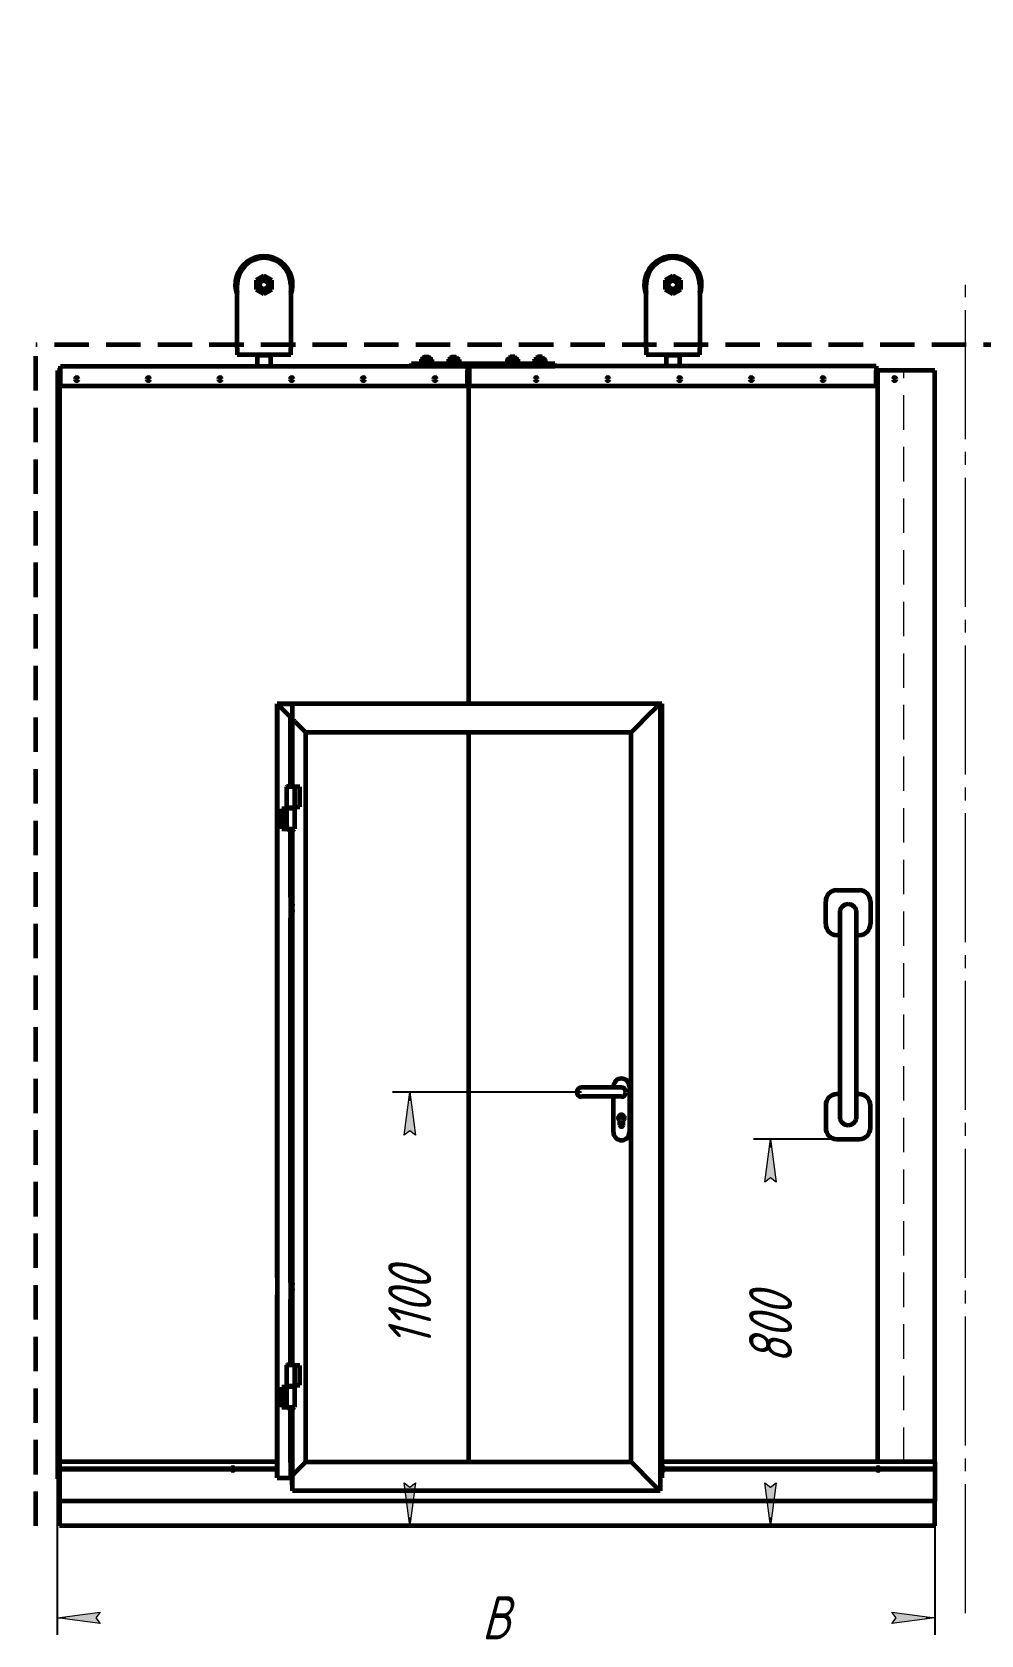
# Model space of a CAD drawing. Header units: millimetres. Extents: x 0 to 3360, y 0 to 297.
# Drawn here: x 567.3 to 677.6, y 110.6 to 297 of the extents above; entities that cross this region are included whole.
import ezdxf

# ---------------------------------------------------------------- set-up
doc = ezdxf.new("R2010")
doc.units = ezdxf.units.MM
for name, pattern in [('K5LT_AXLED', [19.5, 15, -1.5, 1.5, -1.5]), ('K5LT_BASIC', [0]), ('K5LT_DASHED', [6, 4, -2]), ('K5LT_DASHED_REINFORCED', [6, 4, -2]), ('K5LT_THIN', [0])]:
    doc.linetypes.add(name, pattern=pattern)
doc.layers.add('Системный слой', color=7, linetype='Continuous')
doc.styles.add('KDIMTEXTSTYLE', font='GOST_AU.SHX', dxfattribs={"width": 0.96, "oblique": 15, "height": 5})
doc.dimstyles.new('KDIMSTYLE (0.08)', dxfattribs={"dimtxt": 5, "dimasz": 1, "dimexe": 2, "dimexo": 0, "dimgap": 1, "dimtad": 1, "dimlfac": 12, "dimtxsty": 'KDIMTEXTSTYLE', "dimsah": 1, "dimcen": 0, "dimdle": 1, "dimadec": 0, "dimazin": 0, "dimtfac": 0.667, "dimtmove": 0, "dimatfit": 3, "dimfxl": 1, "dimtvp": 1, "dimtolj": 1, "dimtzin": 0, "dimarcsym": 0})

# ---------------------------------------------------------------- blocks, each defined once
blk = doc.blocks.new('U566')
at = {"layer": 'Системный слой', "color": 5, "linetype": 'K5LT_BASIC', "lineweight": 60, "true_color": 0x0000ff}
for p, q in [((659.54, 193.32), (659.54, 195.93)), ((660.84, 197.23), (663.45, 197.23)), ((664.75, 195.93), (664.75, 193.32)), ((661.17, 194.62), (661.17, 170.9)), ((663.12, 170.9), (663.12, 194.62)), ((661.17, 192.02), (660.84, 192.02)), ((663.45, 192.02), (663.12, 192.02)), ((661.17, 173.51), (660.84, 173.51)), ((663.45, 173.51), (663.12, 173.51)), ((659.54, 172.2), (659.54, 169.6)), ((664.75, 169.6), (664.75, 172.2)), ((660.84, 168.3), (663.45, 168.3))]:
    blk.add_line(p, q, dxfattribs=at)
for centre, radius, start, end in [((660.84, 195.93), 1.3, 90, 180), ((663.45, 195.93), 1.3, 0, 90), ((662.15, 194.62), 0.977, 90, 180), ((662.15, 194.62), 0.977, 0, 90), ((660.84, 193.32), 1.3, 180, 270), ((663.45, 193.32), 1.3, 270, 0), ((660.84, 172.2), 1.3, 90, 180), ((663.45, 172.2), 1.3, 0, 90), ((660.84, 169.6), 1.3, 180, 270), ((662.15, 170.9), 0.977, 180, 270), ((662.15, 170.9), 0.977, 270, 0), ((663.45, 169.6), 1.3, 270, 0)]:
    blk.add_arc(centre, radius, start, end, dxfattribs=at)
blk = doc.blocks.new('U568')
at = {"layer": 'Системный слой', "color": 5, "linetype": 'K5LT_BASIC', "lineweight": 60, "true_color": 0x0000ff}
for p, q in [((595.77, 218.9), (595.77, 218.9)), ((595.77, 218.9), (597.16, 217.5)), ((595.77, 218.9), (595.77, 218.9)), ((597.16, 217.5), (595.77, 218.9)), ((595.77, 218.9), (595.77, 218.9)), ((595.77, 218.9), (597.16, 217.5)), ((595.77, 218.9), (595.77, 218.9)), ((597.16, 217.5), (595.77, 218.9)), ((595.77, 152.16), (595.77, 218.9)), ((595.77, 218.9), (595.77, 152.16)), ((595.77, 218.9), (597.55, 218.9)), ((597.55, 218.9), (595.77, 218.9)), ((597.55, 218.84), (597.55, 218.94)), ((597.55, 218.84), (597.55, 218.94)), ((597.55, 218.94), (623.13, 218.94)), ((597.55, 217.14), (597.55, 218.84)), ((597.55, 217.14), (597.55, 218.84)), ((623.13, 218.94), (640.28, 218.94)), ((640.19, 218.84), (638.49, 217.14)), ((638.49, 217.14), (640.19, 218.84)), ((640.19, 218.84), (640.28, 218.94)), ((640.19, 218.84), (640.28, 218.94)), ((640.28, 218.94), (640.28, 127.39)), ((640.28, 218.69), (640.49, 218.9)), ((640.28, 218.9), (640.49, 218.9)), ((640.49, 218.9), (640.28, 218.9)), ((640.49, 218.9), (640.28, 218.69)), ((640.49, 218.9), (640.49, 128.91)), ((640.49, 218.9), (640.49, 218.9)), ((640.49, 128.91), (640.49, 218.9)), ((640.49, 218.9), (640.49, 218.9)), ((597.16, 217.5), (597.33, 217.33)), ((597.16, 217.5), (597.33, 217.33)), ((597.16, 217.5), (597.33, 217.33)), ((597.16, 217.5), (597.33, 217.33)), ((597.33, 217.33), (597.41, 217.25)), ((597.33, 217.33), (597.41, 217.25)), ((597.33, 217.33), (597.55, 217.33)), ((597.33, 209.32), (597.33, 217.33)), ((597.33, 217.33), (597.55, 217.33)), ((597.33, 217.33), (597.33, 209.32)), ((597.39, 217.33), (597.39, 209.32)), ((597.39, 217.27), (597.41, 217.25)), ((597.39, 217.27), (597.41, 217.25)), ((597.41, 217.25), (597.54, 217.12)), ((597.54, 217.12), (597.41, 217.25)), ((597.41, 217.25), (597.55, 217.12)), ((597.55, 217.12), (597.41, 217.25)), ((597.55, 217.12), (597.55, 217.14)), ((597.55, 217.12), (597.55, 217.14)), ((597.65, 217.02), (597.55, 217.12)), ((597.65, 217.02), (597.55, 217.12)), ((597.55, 209.32), (597.55, 217.12)), ((597.65, 217.02), (597.76, 216.91)), ((597.82, 216.85), (597.76, 216.91)), ((597.82, 216.85), (597.76, 216.91)), ((597.82, 216.85), (599.11, 215.56)), ((597.82, 216.85), (599.11, 215.56)), ((597.82, 216.85), (599.11, 215.56)), ((638.19, 216.85), (636.91, 215.56)), ((636.91, 215.56), (638.19, 216.85)), ((638.19, 216.85), (638.25, 216.91)), ((638.19, 216.85), (638.25, 216.91)), ((638.37, 217.02), (638.25, 216.91)), ((638.25, 216.91), (638.37, 217.02)), ((638.37, 217.02), (638.49, 217.14)), ((638.37, 217.02), (638.49, 217.14)), ((599.11, 130.77), (599.11, 215.56)), ((622.48, 215.56), (599.11, 215.56)), ((618.01, 215.56), (618.01, 130.77)), ((618.01, 215.56), (618.01, 130.77)), ((636.91, 215.56), (622.48, 215.56)), ((636.91, 130.77), (636.91, 215.56)), ((596.91, 209.32), (596.85, 209.26)), ((596.91, 209.32), (596.85, 209.26)), ((596.85, 209.26), (596.85, 206.85)), ((596.85, 209.26), (596.85, 206.85)), ((597.31, 209.26), (596.85, 209.26)), ((597.31, 209.26), (596.85, 209.26)), ((596.91, 209.32), (597.31, 209.32)), ((596.91, 209.32), (597.31, 209.32)), ((597.31, 209.32), (597.71, 209.32)), ((597.31, 209.32), (597.71, 209.32)), ((597.78, 209.26), (597.31, 209.26)), ((597.78, 209.26), (597.31, 209.26)), ((597.71, 209.32), (597.78, 209.26)), ((597.71, 209.32), (597.78, 209.26)), ((597.78, 209.26), (597.78, 206.85)), ((597.78, 209.26), (597.78, 206.85)), ((598.39, 209.23), (597.78, 209.23)), ((598.39, 209.23), (597.78, 209.23)), ((598.39, 206.91), (598.39, 209.23)), ((598.39, 206.91), (598.39, 209.23)), ((597.78, 206.91), (598.39, 206.91)), ((597.78, 206.91), (598.39, 206.91)), ((596.32, 206.7), (596.32, 204.38)), ((596.32, 206.7), (596.32, 204.38)), ((596.85, 206.7), (596.32, 206.7)), ((596.85, 206.7), (596.32, 206.7)), ((596.91, 206.79), (596.85, 206.85)), ((596.91, 206.79), (596.85, 206.85)), ((596.85, 206.85), (597.31, 206.85)), ((596.85, 206.85), (597.31, 206.85)), ((596.91, 206.79), (596.85, 206.72)), ((596.91, 206.79), (596.85, 206.72)), ((596.85, 206.72), (596.85, 204.38)), ((596.85, 206.72), (596.85, 204.38)), ((597.78, 206.72), (596.85, 206.72)), ((597.78, 206.72), (596.85, 206.72)), ((596.91, 206.79), (597.71, 206.79)), ((597.31, 206.79), (596.91, 206.79)), ((596.91, 206.79), (597.71, 206.79)), ((597.31, 206.79), (596.91, 206.79)), ((597.31, 206.85), (597.78, 206.85)), ((597.31, 206.85), (597.78, 206.85)), ((597.71, 206.79), (597.31, 206.79)), ((597.71, 206.79), (597.31, 206.79)), ((597.71, 206.79), (597.78, 206.85)), ((597.71, 206.79), (597.78, 206.85)), ((597.71, 206.79), (597.71, 206.79)), ((597.71, 206.79), (597.78, 206.72)), ((597.71, 206.79), (597.71, 206.79)), ((597.71, 206.79), (597.78, 206.72)), ((597.78, 206.72), (597.78, 204.38)), ((597.78, 206.72), (597.78, 204.38)), ((597.78, 206.72), (597.78, 206.72)), ((597.78, 206.72), (597.78, 206.72)), ((596.32, 204.38), (596.85, 204.38)), ((596.32, 204.38), (596.85, 204.38)), ((596.97, 204.26), (596.85, 204.38)), ((596.97, 204.26), (596.85, 204.38)), ((596.85, 204.38), (597.78, 204.38)), ((596.85, 204.38), (597.78, 204.38)), ((597.65, 204.26), (596.97, 204.26)), ((597.65, 204.26), (596.97, 204.26)), ((597.33, 196.41), (597.33, 204.26)), ((597.33, 204.26), (597.33, 196.41)), ((597.39, 204.26), (597.39, 193.97)), ((597.55, 196.38), (597.55, 204.26)), ((597.65, 204.26), (597.78, 204.38)), ((597.65, 204.26), (597.78, 204.38)), ((597.65, 204.26), (597.65, 204.26)), ((597.65, 204.26), (597.65, 204.26)), ((597.78, 204.38), (597.78, 204.38)), ((597.78, 204.38), (597.78, 204.38)), ((597.33, 196.41), (597.33, 149.63)), ((597.55, 195.61), (597.55, 196.38)), ((597.33, 152.66), (597.33, 193.97)), ((597.39, 193.97), (597.39, 149.64)), ((597.55, 195.61), (597.55, 195.44)), ((597.55, 195.26), (597.55, 195.44)), ((597.55, 194.93), (597.55, 195.26)), ((597.55, 194.93), (597.55, 194.76)), ((597.55, 193.99), (597.55, 194.76)), ((597.55, 152.59), (597.55, 193.99)), ((631.78, 174.28), (631.15, 174.28)), ((635.16, 174.28), (631.78, 174.28)), ((634.86, 174.28), (634.86, 174.41)), ((635.79, 174.28), (635.16, 174.28)), ((636.72, 174.41), (636.72, 169.09)), ((631.78, 173.23), (631.15, 173.23)), ((635.16, 173.23), (631.78, 173.23)), ((634.86, 169.09), (634.86, 173.23)), ((635.79, 173.23), (635.16, 173.23)), ((635.57, 170.47), (635.57, 169.94)), ((635.58, 170.47), (635.58, 169.94)), ((635.81, 171.02), (635.77, 171.02)), ((635.77, 171.02), (635.77, 170.6)), ((635.77, 170.6), (635.81, 170.6)), ((635.81, 170.6), (635.81, 171.02)), ((636, 169.94), (636, 170.47)), ((595.77, 152.16), (595.77, 150.13)), ((597.33, 151.64), (597.33, 152.66)), ((597.55, 151.56), (597.55, 152.59)), ((597.55, 151.56), (597.55, 151.4)), ((597.55, 151.29), (597.55, 151.4)), ((597.55, 150.89), (597.55, 151.29)), ((595.77, 128.91), (595.77, 150.13)), ((595.77, 150.13), (595.77, 128.91)), ((597.33, 142.07), (597.33, 149.63)), ((597.33, 149.63), (597.33, 142.07)), ((597.39, 149.64), (597.39, 142.07)), ((597.55, 150.89), (597.55, 150.72)), ((597.55, 149.7), (597.55, 150.72)), ((597.55, 142.07), (597.55, 149.7)), ((596.91, 142.07), (596.85, 142.01)), ((596.85, 142.01), (596.85, 139.6)), ((597.31, 142.01), (596.85, 142.01)), ((596.91, 142.07), (597.31, 142.07)), ((597.31, 142.07), (597.71, 142.07)), ((597.78, 142.01), (597.31, 142.01)), ((597.71, 142.07), (597.78, 142.01)), ((597.78, 142.01), (597.78, 139.6)), ((598.39, 141.99), (597.78, 141.99)), ((598.39, 139.67), (598.39, 141.99)), ((596.32, 139.46), (596.32, 137.14)), ((596.85, 139.46), (596.32, 139.46)), ((596.91, 139.54), (596.85, 139.6)), ((596.85, 139.6), (597.31, 139.6)), ((596.91, 139.54), (596.85, 139.48)), ((596.85, 139.48), (596.85, 137.14)), ((597.78, 139.48), (596.85, 139.48)), ((596.91, 139.54), (597.71, 139.54)), ((597.31, 139.54), (596.91, 139.54)), ((597.31, 139.6), (597.78, 139.6)), ((597.71, 139.54), (597.31, 139.54)), ((597.71, 139.54), (597.78, 139.6)), ((597.71, 139.54), (597.71, 139.54)), ((597.71, 139.54), (597.78, 139.48)), ((597.78, 139.67), (598.39, 139.67)), ((597.78, 139.48), (597.78, 137.14)), ((597.78, 139.48), (597.78, 139.48)), ((596.32, 137.14), (596.85, 137.14)), ((596.97, 137.01), (596.85, 137.14)), ((596.85, 137.14), (597.78, 137.14)), ((597.65, 137.01), (596.97, 137.01)), ((597.33, 130.68), (597.33, 137.01)), ((597.33, 137.01), (597.33, 130.68)), ((597.39, 137.01), (597.39, 130.68)), ((597.55, 129.2), (597.55, 137.01)), ((597.65, 137.01), (597.78, 137.14)), ((597.65, 137.01), (597.65, 137.01)), ((597.78, 137.14), (597.78, 137.14)), ((597.33, 130.68), (597.41, 130.68)), ((597.33, 130.68), (597.33, 129.08)), ((597.41, 130.68), (597.41, 129.08)), ((599.11, 130.77), (597.82, 129.48)), ((599.11, 130.77), (597.82, 129.48)), ((599.11, 130.77), (636.91, 130.77)), ((638.19, 129.48), (636.91, 130.77)), ((636.91, 130.77), (638.19, 129.48)), ((595.77, 128.91), (597.16, 128.91)), ((595.77, 128.91), (595.77, 128.91)), ((597.16, 128.91), (597.33, 128.91)), ((597.33, 128.91), (597.33, 129.08)), ((597.33, 129.08), (597.33, 128.99)), ((597.35, 128.99), (597.33, 128.99)), ((597.33, 128.91), (597.41, 128.91)), ((597.41, 128.91), (597.5, 128.91)), ((597.5, 128.82), (597.5, 128.99)), ((597.55, 128.99), (597.5, 128.99)), ((597.5, 128.07), (597.5, 128.82)), ((597.65, 129.31), (597.55, 129.2)), ((597.55, 129.19), (597.55, 129.2)), ((597.55, 127.49), (597.55, 129.19)), ((597.76, 129.42), (597.65, 129.31)), ((597.82, 129.48), (597.76, 129.42)), ((638.19, 129.48), (638.25, 129.42)), ((638.19, 129.48), (638.25, 129.42)), ((638.37, 129.31), (638.25, 129.42)), ((638.25, 129.42), (638.37, 129.31)), ((638.37, 129.31), (638.49, 129.19)), ((638.37, 129.31), (638.49, 129.19)), ((640.19, 127.49), (638.49, 129.19)), ((638.49, 129.19), (640.19, 127.49)), ((640.49, 128.91), (640.28, 128.91)), ((640.49, 128.91), (640.49, 128.91)), ((597.55, 128.07), (597.5, 128.07)), ((597.55, 127.39), (597.55, 127.49)), ((640.28, 127.39), (597.55, 127.39)), ((640.19, 127.49), (640.28, 127.39)), ((640.19, 127.49), (640.28, 127.39))]:
    blk.add_line(p, q, dxfattribs=at)
for centre, radius, start, end in [((635.79, 174.41), 0.928, 0, 180), ((631.15, 173.75), 0.527, 90, 180), ((631.15, 173.75), 0.527, 180, 270), ((635.79, 173.75), 0.527, 0, 90), ((635.79, 173.75), 0.527, 0, 90), ((635.79, 173.75), 0.527, 270, 0), ((635.79, 173.75), 0.527, 270, 0), ((635.79, 170.76), 0.359, 306.0319, 233.9681), ((635.79, 169.94), 0.211, 180, 270.4376), ((635.79, 169.94), 0.211, 180, 0), ((635.79, 169.09), 0.928, 180, 0), ((597.5, 129.08), 0.169, 180, 270), ((597.5, 129.08), 0.0844, 180, 270)]:
    blk.add_arc(centre, radius, start, end, dxfattribs=at)
blk = doc.blocks.new('KDIMARROW_01')
at = {"layer": 'Системный слой'}
blk.add_hatch(color=0, dxfattribs=at).paths.add_polyline_path([(0, 0), (-5, 0.66), (-4.5, 0), (-5, -0.66)])
at = {"layer": 'Системный слой', "color": 0, "linetype": 'K5LT_THIN', "lineweight": 18}
for p, q in [((-4.5, 0), (-5, 0.66)), ((-5, 0.66), (0, 0)), ((0, 0), (-5, -0.66)), ((-5, -0.66), (-4.5, 0)), ((0, 0), (-1, 0))]:
    blk.add_line(p, q, dxfattribs=at)

msp = doc.modelspace()

# ---------------------------------------------------------------- linework, layer by layer
at = {"layer": 'Системный слой', "color": 5, "linetype": 'K5LT_BASIC', "lineweight": 60, "true_color": 0x0000ff}
for p, q in [((594.23623, 268.66702), (593.31956, 268.13778)), ((595.15289, 268.13778), (594.23623, 268.66702)), ((641.77789, 268.66702), (640.86123, 268.13778)), ((642.69456, 268.13778), (641.77789, 268.66702)), ((591.11123, 260.23354), (591.11123, 267.60854)), ((593.31956, 268.13778), (593.31956, 267.0793)), ((593.31956, 267.0793), (594.23623, 266.55007)), ((594.23623, 266.55007), (595.15289, 267.0793)), ((595.15289, 267.0793), (595.15289, 268.13778)), ((597.36123, 267.60854), (597.36123, 260.23354)), ((638.65289, 260.23354), (638.65289, 267.60854)), ((640.86123, 268.13778), (640.86123, 267.0793)), ((640.86123, 267.0793), (641.77789, 266.55007)), ((641.77789, 266.55007), (642.69456, 267.0793)), ((642.69456, 267.0793), (642.69456, 268.13778)), ((644.90289, 267.60854), (644.90289, 260.23354)), ((591.11123, 260.23354), (591.11123, 259.48354)), ((597.36123, 259.48354), (591.11123, 259.48354)), ((594.98623, 259.40021), (593.48623, 259.40021)), ((593.48623, 258.15021), (593.48623, 259.40021)), ((593.73623, 259.48354), (593.56956, 259.48354)), ((593.56956, 259.48354), (593.56956, 259.40021)), ((594.90289, 259.48354), (594.73623, 259.48354)), ((594.90289, 259.48354), (594.90289, 259.40021)), ((594.98623, 259.40021), (594.98623, 258.15021)), ((597.36123, 259.48354), (597.36123, 260.23354)), ((612.86123, 259.23354), (612.79873, 259.17104)), ((613.46539, 259.17104), (612.79873, 259.17104)), ((612.79873, 259.02521), (612.79873, 259.17104)), ((612.86123, 259.23354), (613.40289, 259.23354)), ((613.40289, 259.23354), (613.46539, 259.17104)), ((613.46539, 259.02521), (613.46539, 259.17104)), ((616.02789, 259.23354), (615.96539, 259.17104)), ((616.63206, 259.17104), (615.96539, 259.17104)), ((615.96539, 259.02521), (615.96539, 259.17104)), ((616.02789, 259.23354), (616.56956, 259.23354)), ((616.56956, 259.23354), (616.63206, 259.17104)), ((616.63206, 259.02521), (616.63206, 259.17104)), ((622.86123, 259.23354), (622.79873, 259.17104)), ((622.79873, 259.17104), (623.46539, 259.17104)), ((622.79873, 259.02521), (622.79873, 259.17104)), ((623.40289, 259.23354), (622.86123, 259.23354)), ((623.40289, 259.23354), (623.46539, 259.17104)), ((623.46539, 259.02521), (623.46539, 259.17104)), ((626.02789, 259.23354), (625.96539, 259.17104)), ((625.96539, 259.17104), (626.63206, 259.17104)), ((625.96539, 259.02521), (625.96539, 259.17104)), ((626.56956, 259.23354), (626.02789, 259.23354)), ((626.56956, 259.23354), (626.63206, 259.17104)), ((626.63206, 259.02521), (626.63206, 259.17104)), ((638.65289, 260.23354), (638.65289, 259.48354)), ((644.90289, 259.48354), (638.65289, 259.48354)), ((642.52789, 259.40021), (641.02789, 259.40021)), ((641.02789, 258.15021), (641.02789, 259.40021)), ((641.27789, 259.48354), (641.11123, 259.48354)), ((641.11123, 259.48354), (641.11123, 259.40021)), ((642.44456, 259.48354), (642.27789, 259.48354)), ((642.44456, 259.48354), (642.44456, 259.40021)), ((642.52789, 259.40021), (642.52789, 258.15021)), ((644.90289, 259.48354), (644.90289, 260.23354)), ((570.21539, 257.65021), (570.21539, 128.80729)), ((570.46539, 257.65021), (570.21539, 257.65021)), ((570.46539, 257.65021), (570.46539, 123.31313)), ((570.46539, 257.65021), (570.46539, 123.31313)), ((570.59039, 257.65021), (570.46539, 257.65021)), ((570.59039, 258.15021), (579.67373, 258.15021)), ((570.59039, 257.65021), (570.59039, 258.15021)), ((570.59039, 255.81688), (570.59039, 257.65021)), ((579.67373, 258.15021), (611.38206, 258.15021)), ((611.38206, 258.48354), (612.21539, 258.48354)), ((611.38206, 258.15021), (611.38206, 258.48354)), ((611.38206, 258.15021), (612.21539, 258.15021)), ((612.21539, 258.48354), (627.21539, 258.48354)), ((612.21539, 258.15021), (627.21539, 258.15021)), ((612.64456, 259.02521), (612.5066, 258.94556)), ((612.5066, 258.94556), (612.5066, 258.56319)), ((612.64456, 258.48354), (612.5066, 258.56319)), ((612.70987, 259.02521), (612.64456, 259.02521)), ((613.61956, 259.02521), (612.70987, 259.02521)), ((612.81933, 258.94556), (612.81933, 258.56319)), ((613.44479, 258.94556), (613.44479, 258.56319)), ((613.61956, 259.02521), (613.75752, 258.94556)), ((613.61956, 258.48354), (613.75752, 258.56319)), ((613.75752, 258.94556), (613.75752, 258.56319)), ((615.81123, 259.02521), (615.67326, 258.94556)), ((615.67326, 258.94556), (615.67326, 258.56319)), ((615.81123, 258.48354), (615.67326, 258.56319)), ((615.87654, 259.02521), (615.81123, 259.02521)), ((616.78623, 259.02521), (615.87654, 259.02521)), ((615.986, 258.94556), (615.986, 258.56319)), ((616.61146, 258.94556), (616.61146, 258.56319)), ((616.78623, 259.02521), (616.92419, 258.94556)), ((616.78623, 258.48354), (616.92419, 258.56319)), ((616.92419, 258.94556), (616.92419, 258.56319)), ((617.88206, 258.15021), (617.88206, 257.65021)), ((617.88206, 255.81688), (617.88206, 257.65021)), ((618.00706, 257.65021), (617.88206, 257.65021)), ((618.00706, 257.65021), (618.00706, 218.93735)), ((618.00706, 257.65021), (618.00706, 218.93735)), ((618.13206, 257.65021), (618.00706, 257.65021)), ((618.13206, 257.65021), (618.13206, 258.15021)), ((665.42373, 258.15021), (618.13206, 258.15021)), ((618.13206, 255.81688), (618.13206, 257.65021)), ((622.64456, 259.02521), (622.5066, 258.94556)), ((622.5066, 258.94556), (622.5066, 258.56319)), ((622.64456, 258.48354), (622.5066, 258.56319)), ((622.64456, 259.02521), (623.55425, 259.02521)), ((622.81933, 258.94556), (622.81933, 258.56319)), ((623.44479, 258.94556), (623.44479, 258.56319)), ((623.55425, 259.02521), (623.61956, 259.02521)), ((623.61956, 259.02521), (623.75752, 258.94556)), ((623.61956, 258.48354), (623.75752, 258.56319)), ((623.75752, 258.94556), (623.75752, 258.56319)), ((625.81123, 259.02521), (625.67326, 258.94556)), ((625.67326, 258.94556), (625.67326, 258.56319)), ((625.81123, 258.48354), (625.67326, 258.56319)), ((625.81123, 259.02521), (626.72091, 259.02521)), ((625.986, 258.94556), (625.986, 258.56319)), ((626.61146, 258.94556), (626.61146, 258.56319)), ((626.72091, 259.02521), (626.78623, 259.02521)), ((626.78623, 259.02521), (626.92419, 258.94556)), ((626.78623, 258.48354), (626.92419, 258.56319)), ((626.92419, 258.94556), (626.92419, 258.56319)), ((627.21539, 258.48354), (628.04873, 258.48354)), ((627.21539, 258.15021), (628.04873, 258.15021)), ((628.04873, 258.15021), (628.04873, 258.48354)), ((665.42373, 258.15021), (665.42373, 257.65021)), ((672.21539, 257.65021), (665.42373, 257.65021)), ((665.42373, 255.81688), (665.42373, 257.65021)), ((665.54873, 257.65021), (665.54873, 130.76563)), ((672.21539, 130.76563), (672.21539, 257.65021)), ((617.88206, 255.81688), (570.59039, 255.81688)), ((665.54873, 255.81688), (618.13206, 255.81688)), ((665.54873, 230.7194), (665.54873, 230.55273)), ((665.54844, 223.88604), (665.54844, 223.71937)), ((665.54844, 223.7194), (665.54873, 223.7194)), ((665.54873, 223.88604), (665.54873, 223.88607)), ((618.00706, 215.56221), (618.00706, 130.76563)), ((618.00706, 215.56221), (618.00706, 130.76563)), ((595.76949, 130.76563), (570.46539, 130.76563)), ((672.21539, 130.76563), (640.48824, 130.76563)), ((672.21539, 130.76563), (672.21539, 126.18229)), ((570.46539, 128.80729), (570.21539, 128.80729)), ((590.44925, 129.97396), (570.46539, 129.97396)), ((590.44456, 129.93229), (570.46539, 129.93229)), ((590.44925, 129.89063), (570.46539, 129.89063)), ((595.76949, 129.97396), (590.81487, 129.97396)), ((595.76949, 129.89063), (590.81487, 129.89063)), ((595.76949, 129.93229), (590.81956, 129.93229)), ((665.44925, 129.97396), (640.81487, 129.97396)), ((665.44925, 129.89063), (640.81487, 129.89063)), ((665.44456, 129.93229), (640.81956, 129.93229)), ((672.21539, 129.97396), (665.81487, 129.97396)), ((672.21539, 129.89063), (665.81487, 129.89063)), ((672.21539, 129.93229), (665.81956, 129.93229)), ((672.21539, 126.18229), (570.46539, 126.18229)), ((672.21539, 123.31313), (672.21539, 126.18229)), ((672.21539, 123.31313), (570.46539, 123.31313))]:
    msp.add_line(p, q, dxfattribs=at)
at = {"layer": 'Системный слой', "color": 30, "linetype": 'K5LT_AXLED', "lineweight": 18, "true_color": 0xff8000}
msp.add_line((675.79873, 113.17824), (675.79873, 267.60854), dxfattribs=at)
at = {"layer": 'Системный слой', "color": 5, "linetype": 'K5LT_DASHED_REINFORCED', "lineweight": 60, "true_color": 0x0000ff}
for p in [(567.71539, 123.31313), (783.88206, 260.65021)]:
    msp.add_line(p, (567.71539, 260.65021), dxfattribs=at)
at = {"layer": 'Системный слой', "color": 7, "linetype": 'K5LT_THIN', "lineweight": 18}
for p, q in [((593.65977, 259.48354), (593.65977, 259.40021)), ((594.81268, 259.48354), (594.81268, 259.40021)), ((641.20144, 259.48354), (641.20144, 259.40021)), ((642.35435, 259.48354), (642.35435, 259.40021))]:
    msp.add_line(p, q, dxfattribs=at)
at = {"layer": 'Системный слой', "color": 7, "linetype": 'K5LT_DASHED', "lineweight": 18}
msp.add_line((668.63206, 130.76563), (668.63206, 257.65021), dxfattribs=at)
at = {"layer": 'Системный слой', "color": 5, "linetype": 'K5LT_BASIC', "lineweight": 60, "true_color": 0x0000ff}
for centre, radius in [((594.23623, 267.60854), 0.825), ((641.77789, 267.60854), 0.825), ((594.23623, 267.60854), 0.54521), ((594.23623, 267.60854), 0.49312), ((641.77789, 267.60854), 0.54521), ((641.77789, 267.60854), 0.49312)]:
    msp.add_circle(centre, radius, dxfattribs=at)
for centre, radius, start, end in [((594.23623, 267.60854), 3.33333, 339.6358652, 200.3641348), ((594.23623, 267.60854), 3.25, 344.0576314, 195.9423686), ((594.23623, 267.60854), 3.125, 0, 180), ((641.77789, 267.60854), 3.33333, 339.6358652, 200.3641348), ((641.77789, 267.60854), 3.25, 344.0576314, 195.9423686), ((641.77789, 267.60854), 3.125, 0, 180), ((572.46539, 256.65021), 0.1875, 0, 180), ((572.46539, 256.65021), 0.1875, 180, 0), ((580.79873, 256.65021), 0.1875, 0, 180), ((580.79873, 256.65021), 0.1875, 180, 0), ((589.13206, 256.65021), 0.1875, 0, 180), ((589.13206, 256.65021), 0.1875, 180, 0), ((597.46539, 256.65021), 0.1875, 0, 180), ((597.46539, 256.65021), 0.1875, 180, 0), ((605.79873, 256.65021), 0.1875, 0, 180), ((605.79873, 256.65021), 0.1875, 180, 0), ((614.13206, 256.65021), 0.1875, 0, 180), ((614.13206, 256.65021), 0.1875, 180, 0), ((625.88206, 256.65021), 0.1875, 0, 180), ((625.88206, 256.65021), 0.1875, 180, 0), ((634.21539, 256.65021), 0.1875, 0, 180), ((634.21539, 256.65021), 0.1875, 180, 0), ((642.54873, 256.65021), 0.1875, 0, 180), ((642.54873, 256.65021), 0.1875, 180, 0), ((650.88206, 256.65021), 0.1875, 0, 180), ((650.88206, 256.65021), 0.1875, 180, 0), ((659.21539, 256.65021), 0.1875, 0, 180), ((659.21539, 256.65021), 0.1875, 180, 0), ((667.54873, 256.65021), 0.1875, 0, 180), ((667.54873, 256.65021), 0.1875, 180, 0), ((590.63206, 129.93229), 0.1875, 167.1604116, 180), ((590.63206, 129.93229), 0.1875, 180, 192.8395884), ((590.63206, 129.93229), 0.1875, 12.8395884, 167.1604116), ((590.63206, 129.93229), 0.1875, 192.8395884, 347.1604116), ((590.63206, 129.93229), 0.1875, 0, 12.8395884), ((590.63206, 129.93229), 0.1875, 347.1604116, 0), ((640.63206, 129.93229), 0.1875, 12.8395884, 140.0873758), ((640.63206, 129.93229), 0.1875, 219.9126242, 347.1604116), ((640.63206, 129.93229), 0.1875, 0, 12.8395884), ((640.63206, 129.93229), 0.1875, 347.1604116, 0), ((665.63206, 129.93229), 0.1875, 167.1604116, 180), ((665.63206, 129.93229), 0.1875, 180, 192.8395884), ((665.63206, 129.93229), 0.1875, 12.8395884, 167.1604116), ((665.63206, 129.93229), 0.1875, 192.8395884, 347.1604116), ((665.63206, 129.93229), 0.1875, 0, 12.8395884), ((665.63206, 129.93229), 0.1875, 347.1604116, 0)]:
    msp.add_arc(centre, radius, start, end, dxfattribs=at)
at = {"layer": 'Системный слой', "color": 7, "linetype": 'K5LT_THIN', "lineweight": 18}
for centre in [(594.23623, 267.60854), (641.77789, 267.60854)]:
    msp.add_arc(centre, 0.58333, 200, 110, dxfattribs=at)
at = {"layer": 'Системный слой', "color": 5, "linetype": 'K5LT_BASIC', "lineweight": 60, "true_color": 0x0000ff}
for points, knots in [([(612.66296, 258.99394), (612.65217, 258.99394), (612.63431, 258.99269), (612.60639, 258.98764), (612.57652, 258.97912), (612.54221, 258.96497), (612.51818, 258.95224), (612.5066, 258.94556)], [0, 0, 0, 0, 1.606665546, 2.674862252, 4.226516478, 6.173683735, 8, 8, 8, 8]), ([(612.5066, 258.56319), (612.5222, 258.55419), (612.5475, 258.5412), (612.58298, 258.52762), (612.60946, 258.52043), (612.63615, 258.5159), (612.65292, 258.51481), (612.66296, 258.51482)], [0, 0, 0, 0, 2.459672841, 3.96445866, 5.488322611, 6.503588481, 8, 8, 8, 8]), ([(612.81933, 258.94556), (612.80357, 258.95465), (612.77807, 258.96772), (612.74259, 258.98125), (612.71625, 258.98836), (612.6897, 258.99286), (612.67301, 258.99394), (612.66296, 258.99394)], [0, 0, 0, 0, 2.447885207, 3.957149529, 5.470785439, 6.481927517, 8, 8, 8, 8]), ([(612.66296, 258.51482), (612.67017, 258.51481), (612.68442, 258.51547), (612.70554, 258.51836), (612.72612, 258.52293), (612.75541, 258.5318), (612.78639, 258.54505), (612.81065, 258.55819), (612.81933, 258.56319)], [0, 0, 0, 0, 1.223170086, 2.426720366, 3.610837504, 4.759468202, 7.482569278, 9, 9, 9, 9]), ([(613.44479, 258.94556), (613.41886, 258.95304), (613.38382, 258.96222), (613.31497, 258.97725), (613.2669, 258.98508), (613.21178, 258.99075), (613.17988, 258.99301), (613.14179, 258.99408), (613.11387, 258.99388), (613.07973, 258.9927), (613.03971, 258.98987), (612.98271, 258.98284), (612.90882, 258.96947), (612.85271, 258.95519), (612.81933, 258.94556)], [0, 0, 0, 0, 1.903851453, 2.563228453, 5.009109718, 5.377377798, 6.500325265, 7.273781569, 8.070534859, 8.47281211, 9.689091953, 10.909821147, 12.538369308, 15, 15, 15, 15]), ([(612.81933, 258.56319), (612.84526, 258.55571), (612.8803, 258.54653), (612.94916, 258.5315), (612.99722, 258.52367), (613.05234, 258.518), (613.08425, 258.51574), (613.12233, 258.51467), (613.15025, 258.51487), (613.1844, 258.51605), (613.22441, 258.51888), (613.28141, 258.52591), (613.3553, 258.53928), (613.41141, 258.55356), (613.44479, 258.56319)], [0, 0, 0, 0, 1.903851453, 2.563228453, 5.009109718, 5.377377798, 6.500325265, 7.273781569, 8.070534859, 8.47281211, 9.689091953, 10.909821147, 12.538369308, 15, 15, 15, 15]), ([(613.75752, 258.94556), (613.74007, 258.95563), (613.70579, 258.97296), (613.66858, 258.98508), (613.64102, 258.99075), (613.62507, 258.99301), (613.60602, 258.99408), (613.59206, 258.99388), (613.57499, 258.9927), (613.55498, 258.98987), (613.52648, 258.98284), (613.48954, 258.96947), (613.46148, 258.95519), (613.44479, 258.94556)], [0, 0, 0, 0, 2.392346556, 4.67516907, 5.018885945, 6.066970248, 6.788862798, 7.532499202, 7.907957969, 9.04315249, 10.182499737, 11.702478021, 14, 14, 14, 14]), ([(613.44479, 258.56319), (613.46225, 258.55312), (613.49653, 258.53579), (613.53374, 258.52367), (613.5613, 258.518), (613.57725, 258.51574), (613.5963, 258.51467), (613.61025, 258.51487), (613.62733, 258.51605), (613.64733, 258.51888), (613.67583, 258.52591), (613.71278, 258.53928), (613.74083, 258.55356), (613.75752, 258.56319)], [0, 0, 0, 0, 2.392346556, 4.67516907, 5.018885945, 6.066970248, 6.788862798, 7.532499202, 7.907957969, 9.04315249, 10.182499737, 11.702478021, 14, 14, 14, 14]), ([(615.82963, 258.99394), (615.81884, 258.99394), (615.80098, 258.99269), (615.77305, 258.98764), (615.74319, 258.97912), (615.70888, 258.96497), (615.68485, 258.95224), (615.67326, 258.94556)], [0, 0, 0, 0, 1.606665546, 2.674862252, 4.226516478, 6.173683735, 8, 8, 8, 8]), ([(615.67326, 258.56319), (615.68887, 258.55419), (615.71417, 258.5412), (615.74965, 258.52762), (615.77612, 258.52043), (615.80281, 258.5159), (615.81958, 258.51481), (615.82963, 258.51482)], [0, 0, 0, 0, 2.459672841, 3.96445866, 5.488322611, 6.503588481, 8, 8, 8, 8]), ([(615.986, 258.94556), (615.97024, 258.95465), (615.94474, 258.96772), (615.90926, 258.98125), (615.88291, 258.98836), (615.85637, 258.99286), (615.83968, 258.99394), (615.82963, 258.99394)], [0, 0, 0, 0, 2.447885207, 3.957149529, 5.470785439, 6.481927517, 8, 8, 8, 8]), ([(615.82963, 258.51482), (615.83683, 258.51481), (615.85109, 258.51547), (615.8722, 258.51836), (615.89279, 258.52293), (615.92208, 258.5318), (615.95305, 258.54505), (615.97732, 258.55819), (615.986, 258.56319)], [0, 0, 0, 0, 1.223170086, 2.426720366, 3.610837504, 4.759468202, 7.482569278, 9, 9, 9, 9]), ([(616.61146, 258.94556), (616.58553, 258.95304), (616.55049, 258.96222), (616.48163, 258.97725), (616.43357, 258.98508), (616.37845, 258.99075), (616.34654, 258.99301), (616.30845, 258.99408), (616.28054, 258.99388), (616.24639, 258.9927), (616.20637, 258.98987), (616.14938, 258.98284), (616.07549, 258.96947), (616.01938, 258.95519), (615.986, 258.94556)], [0, 0, 0, 0, 1.903851453, 2.563228453, 5.009109718, 5.377377798, 6.500325265, 7.273781569, 8.070534859, 8.47281211, 9.689091953, 10.909821147, 12.538369308, 15, 15, 15, 15]), ([(615.986, 258.56319), (616.01193, 258.55571), (616.04697, 258.54653), (616.11582, 258.5315), (616.16389, 258.52367), (616.219, 258.518), (616.25091, 258.51574), (616.289, 258.51467), (616.31692, 258.51487), (616.35106, 258.51605), (616.39108, 258.51888), (616.44808, 258.52591), (616.52197, 258.53928), (616.57808, 258.55356), (616.61146, 258.56319)], [0, 0, 0, 0, 1.903851453, 2.563228453, 5.009109718, 5.377377798, 6.500325265, 7.273781569, 8.070534859, 8.47281211, 9.689091953, 10.909821147, 12.538369308, 15, 15, 15, 15]), ([(616.92419, 258.94556), (616.90673, 258.95563), (616.87245, 258.97296), (616.83524, 258.98508), (616.80769, 258.99075), (616.79173, 258.99301), (616.77269, 258.99408), (616.75873, 258.99388), (616.74166, 258.9927), (616.72165, 258.98987), (616.69315, 258.98284), (616.6562, 258.96947), (616.62815, 258.95519), (616.61146, 258.94556)], [0, 0, 0, 0, 2.392346556, 4.67516907, 5.018885945, 6.066970248, 6.788862798, 7.532499202, 7.907957969, 9.04315249, 10.182499737, 11.702478021, 14, 14, 14, 14]), ([(616.61146, 258.56319), (616.62892, 258.55312), (616.6632, 258.53579), (616.70041, 258.52367), (616.72796, 258.518), (616.74392, 258.51574), (616.76296, 258.51467), (616.77692, 258.51487), (616.79399, 258.51605), (616.814, 258.51888), (616.8425, 258.52591), (616.87945, 258.53928), (616.9075, 258.55356), (616.92419, 258.56319)], [0, 0, 0, 0, 2.392346556, 4.67516907, 5.018885945, 6.066970248, 6.788862798, 7.532499202, 7.907957969, 9.04315249, 10.182499737, 11.702478021, 14, 14, 14, 14]), ([(622.5066, 258.94556), (622.52406, 258.95563), (622.55834, 258.97296), (622.59554, 258.98508), (622.6231, 258.99075), (622.63906, 258.99301), (622.6581, 258.99408), (622.67206, 258.99388), (622.68913, 258.9927), (622.70914, 258.98987), (622.73764, 258.98284), (622.77458, 258.96947), (622.80264, 258.95519), (622.81933, 258.94556)], [0, 0, 0, 0, 2.392346556, 4.67516907, 5.018885945, 6.066970248, 6.788862798, 7.532499202, 7.907957969, 9.04315249, 10.182499737, 11.702478021, 14, 14, 14, 14]), ([(622.81933, 258.56319), (622.80187, 258.55312), (622.76759, 258.53579), (622.73038, 258.52367), (622.70283, 258.518), (622.68687, 258.51574), (622.66783, 258.51467), (622.65387, 258.51487), (622.6368, 258.51605), (622.61679, 258.51888), (622.58829, 258.52591), (622.55134, 258.53928), (622.52329, 258.55356), (622.5066, 258.56319)], [0, 0, 0, 0, 2.392346556, 4.67516907, 5.018885945, 6.066970248, 6.788862798, 7.532499202, 7.907957969, 9.04315249, 10.182499737, 11.702478021, 14, 14, 14, 14]), ([(622.81933, 258.94556), (622.84526, 258.95304), (622.8803, 258.96222), (622.94916, 258.97725), (622.99722, 258.98508), (623.05234, 258.99075), (623.08425, 258.99301), (623.12233, 258.99408), (623.15025, 258.99388), (623.1844, 258.9927), (623.22441, 258.98987), (623.28141, 258.98284), (623.3553, 258.96947), (623.41141, 258.95519), (623.44479, 258.94556)], [0, 0, 0, 0, 1.903851453, 2.563228453, 5.009109718, 5.377377798, 6.500325265, 7.273781569, 8.070534859, 8.47281211, 9.689091953, 10.909821147, 12.538369308, 15, 15, 15, 15]), ([(623.44479, 258.56319), (623.41886, 258.55571), (623.38382, 258.54653), (623.31497, 258.5315), (623.2669, 258.52367), (623.21178, 258.518), (623.17988, 258.51574), (623.14179, 258.51467), (623.11387, 258.51487), (623.07973, 258.51605), (623.03971, 258.51888), (622.98271, 258.52591), (622.90882, 258.53928), (622.85271, 258.55356), (622.81933, 258.56319)], [0, 0, 0, 0, 1.903851453, 2.563228453, 5.009109718, 5.377377798, 6.500325265, 7.273781569, 8.070534859, 8.47281211, 9.689091953, 10.909821147, 12.538369308, 15, 15, 15, 15]), ([(623.44479, 258.94556), (623.46055, 258.95465), (623.48605, 258.96772), (623.52153, 258.98125), (623.54787, 258.98836), (623.57442, 258.99286), (623.59111, 258.99394), (623.60116, 258.99394)], [0, 0, 0, 0, 2.447885207, 3.957149529, 5.470785439, 6.481927517, 8, 8, 8, 8]), ([(623.60116, 258.51482), (623.59396, 258.51481), (623.5797, 258.51547), (623.55859, 258.51836), (623.538, 258.52293), (623.50871, 258.5318), (623.47773, 258.54505), (623.45347, 258.55819), (623.44479, 258.56319)], [0, 0, 0, 0, 1.223170086, 2.426720366, 3.610837504, 4.759468202, 7.482569278, 9, 9, 9, 9]), ([(623.60116, 258.99394), (623.61195, 258.99394), (623.62981, 258.99269), (623.65773, 258.98764), (623.6876, 258.97912), (623.72191, 258.96497), (623.74594, 258.95224), (623.75752, 258.94556)], [0, 0, 0, 0, 1.606665546, 2.674862252, 4.226516478, 6.173683735, 8, 8, 8, 8]), ([(623.75752, 258.56319), (623.74192, 258.55419), (623.71662, 258.5412), (623.68114, 258.52762), (623.65466, 258.52043), (623.62798, 258.5159), (623.61121, 258.51481), (623.60116, 258.51482)], [0, 0, 0, 0, 2.459672841, 3.96445866, 5.488322611, 6.503588481, 8, 8, 8, 8]), ([(625.67326, 258.94556), (625.69072, 258.95563), (625.725, 258.97296), (625.76221, 258.98508), (625.78977, 258.99075), (625.80572, 258.99301), (625.82477, 258.99408), (625.83873, 258.99388), (625.8558, 258.9927), (625.87581, 258.98987), (625.90431, 258.98284), (625.94125, 258.96947), (625.96931, 258.95519), (625.986, 258.94556)], [0, 0, 0, 0, 2.392346556, 4.67516907, 5.018885945, 6.066970248, 6.788862798, 7.532499202, 7.907957969, 9.04315249, 10.182499737, 11.702478021, 14, 14, 14, 14]), ([(625.986, 258.56319), (625.96854, 258.55312), (625.93426, 258.53579), (625.89705, 258.52367), (625.86949, 258.518), (625.85354, 258.51574), (625.83449, 258.51467), (625.82053, 258.51487), (625.80346, 258.51605), (625.78345, 258.51888), (625.75496, 258.52591), (625.71801, 258.53928), (625.68995, 258.55356), (625.67326, 258.56319)], [0, 0, 0, 0, 2.392346556, 4.67516907, 5.018885945, 6.066970248, 6.788862798, 7.532499202, 7.907957969, 9.04315249, 10.182499737, 11.702478021, 14, 14, 14, 14]), ([(625.986, 258.94556), (626.01193, 258.95304), (626.04697, 258.96222), (626.11582, 258.97725), (626.16389, 258.98508), (626.219, 258.99075), (626.25091, 258.99301), (626.289, 258.99408), (626.31692, 258.99388), (626.35106, 258.9927), (626.39108, 258.98987), (626.44808, 258.98284), (626.52197, 258.96947), (626.57808, 258.95519), (626.61146, 258.94556)], [0, 0, 0, 0, 1.903851453, 2.563228453, 5.009109718, 5.377377798, 6.500325265, 7.273781569, 8.070534859, 8.47281211, 9.689091953, 10.909821147, 12.538369308, 15, 15, 15, 15]), ([(626.61146, 258.56319), (626.58553, 258.55571), (626.55049, 258.54653), (626.48163, 258.5315), (626.43357, 258.52367), (626.37845, 258.518), (626.34654, 258.51574), (626.30845, 258.51467), (626.28054, 258.51487), (626.24639, 258.51605), (626.20637, 258.51888), (626.14938, 258.52591), (626.07549, 258.53928), (626.01938, 258.55356), (625.986, 258.56319)], [0, 0, 0, 0, 1.903851453, 2.563228453, 5.009109718, 5.377377798, 6.500325265, 7.273781569, 8.070534859, 8.47281211, 9.689091953, 10.909821147, 12.538369308, 15, 15, 15, 15]), ([(626.61146, 258.94556), (626.62721, 258.95465), (626.65272, 258.96772), (626.6882, 258.98125), (626.71454, 258.98836), (626.74108, 258.99286), (626.75777, 258.99394), (626.76782, 258.99394)], [0, 0, 0, 0, 2.447885207, 3.957149529, 5.470785439, 6.481927517, 8, 8, 8, 8]), ([(626.76782, 258.51482), (626.76062, 258.51481), (626.74637, 258.51547), (626.72525, 258.51836), (626.70467, 258.52293), (626.67537, 258.5318), (626.6444, 258.54505), (626.62013, 258.55819), (626.61146, 258.56319)], [0, 0, 0, 0, 1.223170086, 2.426720366, 3.610837504, 4.759468202, 7.482569278, 9, 9, 9, 9]), ([(626.76782, 258.99394), (626.77862, 258.99394), (626.79648, 258.99269), (626.8244, 258.98764), (626.85426, 258.97912), (626.88858, 258.96497), (626.91261, 258.95224), (626.92419, 258.94556)], [0, 0, 0, 0, 1.606665546, 2.674862252, 4.226516478, 6.173683735, 8, 8, 8, 8]), ([(626.92419, 258.56319), (626.90858, 258.55419), (626.88329, 258.5412), (626.84781, 258.52762), (626.82133, 258.52043), (626.79464, 258.5159), (626.77787, 258.51481), (626.76782, 258.51482)], [0, 0, 0, 0, 2.459672841, 3.96445866, 5.488322611, 6.503588481, 8, 8, 8, 8])]:
    msp.add_open_spline(points, degree=3, knots=knots, dxfattribs=at)

# ---------------------------------------------------------------- block references
at = {"layer": 'Системный слой'}
for name in ['U568', 'U566']:
    msp.add_blockref(name, (0, 0), dxfattribs=at)

# ---------------------------------------------------------------- dimensions: what is measured, and where the dimension line sits
at = {"layer": 'Системный слой', "color": 7}
for base, p1, p2, location, text in [((611.1812, 173.75455), (612.39822, 123.31313), (631.14847, 173.75455), (611.1812, 148.75455), '\\H5.0;\\W0.965;\\Q15;\\H5.0;\\W0.965;\\Q15;\\Q15;1100'), ((653.13206, 168.29773), (659.44544, 123.31313), (662.14587, 168.29773), (653.13206, 146.29773), '\\H5.0;\\W0.965;\\Q15;\\H5.0;\\W0.965;\\Q15;\\Q15;800')]:
    msp.add_linear_dim(base=base, p1=p1, p2=p2, angle=90, location=location, text=text, dimstyle='KDIMSTYLE (0.08)', override={"dimexo": 0, "dimblk1": 'KDIMARROW_01', "dimblk2": 'KDIMARROW_01', "dimse1": 0, "dimse2": 0, "dimclrt": 7, "dimtolj": 1}, dxfattribs=at).render()
msp.add_linear_dim(base=(672.21539, 112.64574), p1=(570.17373, 128.80729), p2=(672.21539, 123.31313), location=(621.21539, 112.64574), text='\\H5.0;\\W0.965;\\Q15;\\H5.0;\\W0.965;\\Q15;\\Q15;B', dimstyle='KDIMSTYLE (0.08)', override={"dimexo": 0, "dimblk1": 'KDIMARROW_01', "dimblk2": 'KDIMARROW_01', "dimse1": 0, "dimse2": 0, "dimclrt": 7, "dimtolj": 1}, dxfattribs=at).render()

doc.saveas('drawing.dxf')
